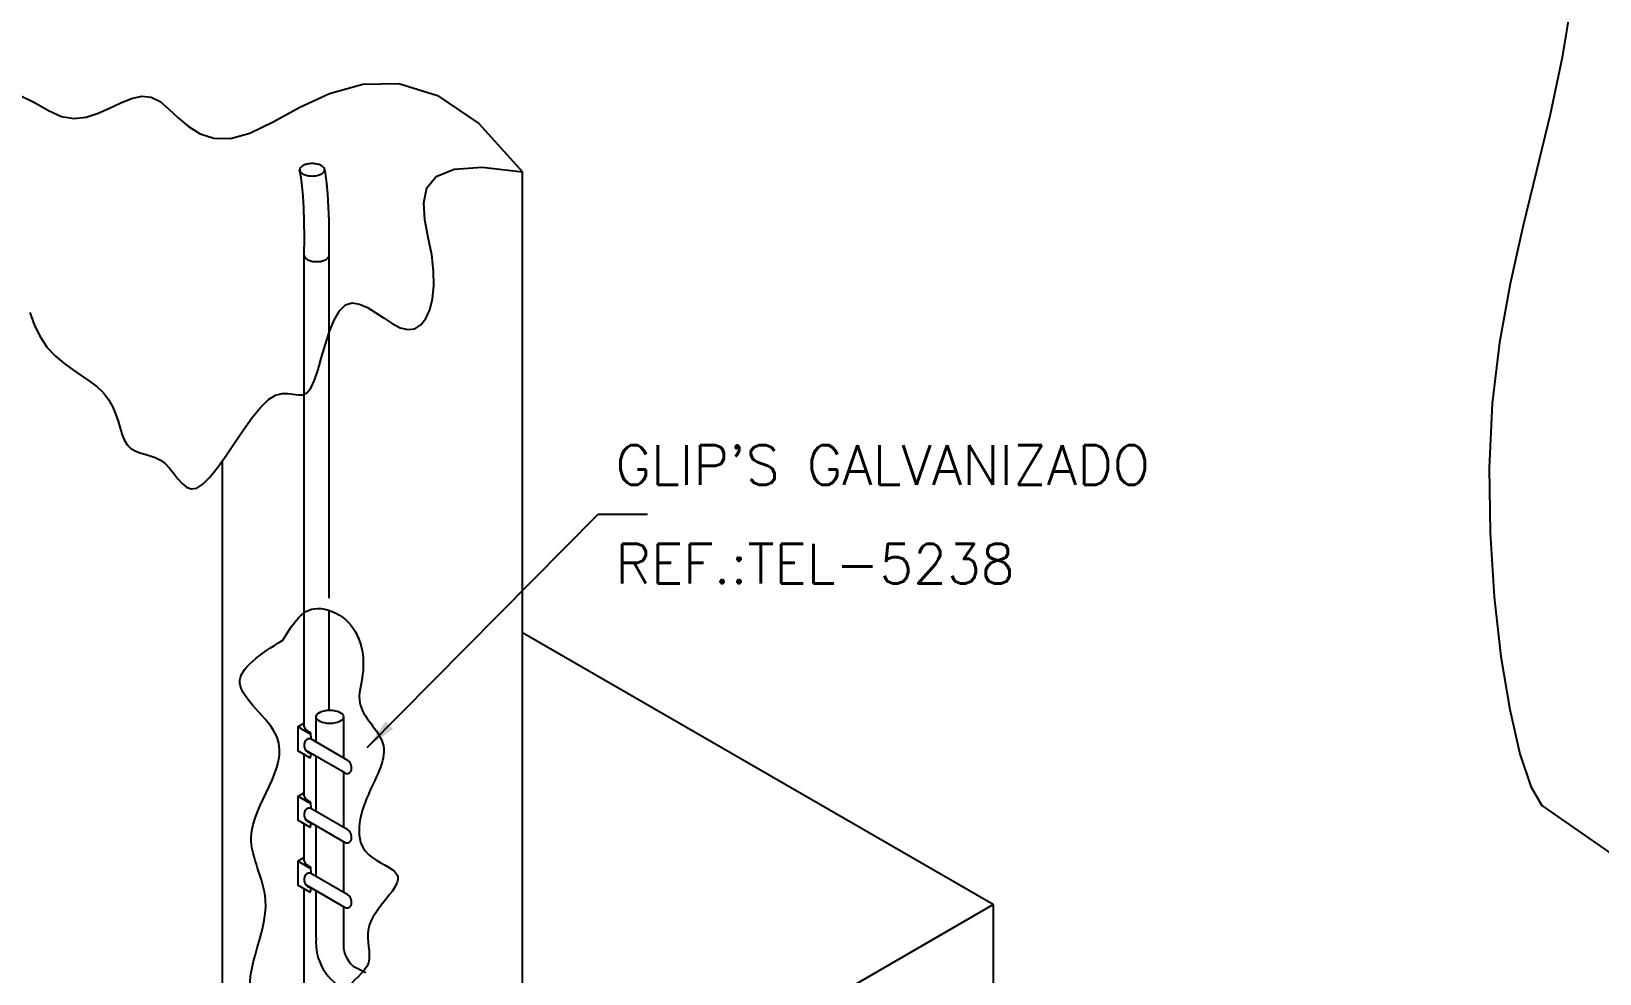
# Model space of a CAD drawing. Header units: millimetres. Extents: x -5770.7 to -5752, y -4439.8 to -4409.6.
# Drawn here: x -5764.38 to -5756.44, y -4427.61 to -4422.84 of the extents above; entities that cross this region are included whole.
import ezdxf

# ---------------------------------------------------------------- set-up
doc = ezdxf.new("R2010")
doc.units = ezdxf.units.MM
doc.header["$LTSCALE"] = 10
doc.linetypes.add('DASHEDX2', pattern=[1.5, 1, -0.5])
doc.layers.add('Termotécnica', color=7, linetype='Continuous')
doc.styles.add('r80', font='romans.shx')

msp = doc.modelspace()

# ---------------------------------------------------------------- linework, layer by layer
at = {"layer": 'Termotécnica', "color": 2}
for p, q in [((-5761.8935, -4427.8285), (-5761.8935, -4423.5516)), ((-5763.414, -4428.7063), (-5763.414, -4425.0134)), ((-5762.6821, -4426.468), (-5761.5107, -4425.2866)), ((-5761.5107, -4425.2866), (-5761.2607, -4425.2866)), ((-5759.5087, -4427.2639), (-5761.8935, -4425.887)), ((-5763.0328, -4426.3636), (-5763.0016, -4426.3453)), ((-5763.0328, -4426.3636), (-5763.0328, -4426.4848)), ((-5762.9724, -4426.3985), (-5763.0328, -4426.3636)), ((-5762.9678, -4426.3946), (-5762.9677, -4426.4248)), ((-5762.7787, -4426.534), (-5762.9677, -4426.4248)), ((-5762.972, -4426.5199), (-5763.0328, -4426.4848)), ((-5762.795, -4426.5971), (-5762.9914, -4426.4836)), ((-5762.9674, -4426.516), (-5762.9674, -4426.4975)), ((-5763.0328, -4426.7152), (-5763.0016, -4426.6968)), ((-5762.9724, -4426.75), (-5763.0328, -4426.7152)), ((-5763.0328, -4426.7152), (-5763.0328, -4426.8363)), ((-5762.9678, -4426.7461), (-5762.9677, -4426.7764)), ((-5762.7787, -4426.8855), (-5762.9677, -4426.7764)), ((-5762.972, -4426.8714), (-5763.0328, -4426.8363)), ((-5762.795, -4426.9486), (-5762.9914, -4426.8352)), ((-5762.9674, -4426.8675), (-5762.9674, -4426.849)), ((-5763.0328, -4427.0443), (-5763.0016, -4427.0259)), ((-5762.9724, -4427.0791), (-5763.0328, -4427.0443)), ((-5763.0328, -4427.0443), (-5763.0328, -4427.1654)), ((-5762.9678, -4427.0752), (-5762.9677, -4427.1055)), ((-5762.972, -4427.2005), (-5763.0328, -4427.1654)), ((-5762.795, -4427.2777), (-5762.9914, -4427.1643)), ((-5762.7787, -4427.2146), (-5762.9677, -4427.1055)), ((-5762.9674, -4427.1966), (-5762.9674, -4427.1781)), ((-5761.7229, -4428.5423), (-5759.5087, -4427.2639)), ((-5759.5087, -4427.2639), (-5759.5087, -4428.0243))]:
    msp.add_line(p, q, dxfattribs=at)
at = {"layer": 'Termotécnica', "color": 1, "linetype": 'DASHEDX2'}
for p, q in [((-5763.0016, -4423.9687), (-5763.0016, -4425.7873)), ((-5762.8758, -4423.9813), (-5762.8758, -4425.7106))]:
    msp.add_line(p, q, dxfattribs=at)
at = {"layer": 'Termotécnica', "color": 3}
for p, q in [((-5763.0016, -4425.7898), (-5763.0016, -4426.3628)), ((-5762.8758, -4425.7794), (-5762.8758, -4426.276)), ((-5762.9404, -4426.4406), (-5762.9404, -4426.3126)), ((-5762.8017, -4426.3126), (-5762.8017, -4426.5207)), ((-5763.0016, -4426.5028), (-5763.0016, -4426.7143)), ((-5762.9404, -4426.7921), (-5762.9404, -4426.5131)), ((-5762.8017, -4426.5932), (-5762.8017, -4426.8722)), ((-5763.0016, -4426.8543), (-5763.0016, -4427.0434)), ((-5762.9404, -4427.1212), (-5762.9404, -4426.8646)), ((-5762.8017, -4426.9447), (-5762.8017, -4427.2013)), ((-5763.0016, -4427.1834), (-5763.0016, -4427.8948)), ((-5762.9404, -4427.4325), (-5762.9404, -4427.1937)), ((-5762.8017, -4427.2738), (-5762.8017, -4427.4706)), ((-5762.7532, -4427.5751), (-5762.6883, -4427.6084))]:
    msp.add_line(p, q, dxfattribs=at)
at = {"layer": 'Termotécnica', "color": 2}
for points in [[(-5756.5774, -4422.6736), (-5756.6261, -4422.9725), (-5756.6876, -4423.2619), (-5756.7561, -4423.5464), (-5756.8255, -4423.8305), (-5756.8899, -4424.1188), (-5756.9435, -4424.4157), (-5756.9801, -4424.7259), (-5756.9955, -4425.051), (-5756.9913, -4425.3812), (-5756.9705, -4425.7039), (-5756.9364, -4426.0064), (-5756.892, -4426.276), (-5756.8405, -4426.5002), (-5756.7851, -4426.6662), (-5756.7288, -4426.7615)], [(-5764.4495, -4423.1601), (-5764.3673, -4423.2002), (-5764.2962, -4423.2413), (-5764.2311, -4423.2714), (-5764.1678, -4423.2815), (-5764.1057, -4423.2741), (-5764.0451, -4423.2548), (-5763.9863, -4423.2291), (-5763.9296, -4423.2026), (-5763.8754, -4423.1807), (-5763.824, -4423.1689), (-5763.7757, -4423.173), (-5763.7303, -4423.1961), (-5763.6856, -4423.2334), (-5763.6388, -4423.2777), (-5763.587, -4423.322), (-5763.5276, -4423.3591), (-5763.4578, -4423.3819), (-5763.3747, -4423.3835), (-5763.2756, -4423.3565), (-5763.1584, -4423.2985), (-5763.0234, -4423.2247), (-5762.8716, -4423.1547), (-5762.7039, -4423.1082), (-5762.5212, -4423.1049), (-5762.3247, -4423.1646), (-5762.1151, -4423.3069), (-5761.8935, -4423.5516)], [(-5764.3908, -4424.2641), (-5764.3665, -4424.3302), (-5764.3373, -4424.3899), (-5764.3021, -4424.441), (-5764.2621, -4424.4843), (-5764.2189, -4424.5213), (-5764.1744, -4424.5537), (-5764.1302, -4424.5832), (-5764.0881, -4424.6115), (-5764.0499, -4424.6401), (-5764.0173, -4424.6707), (-5763.9914, -4424.7045), (-5763.9715, -4424.7406), (-5763.956, -4424.7779), (-5763.9436, -4424.815), (-5763.9328, -4424.8506), (-5763.9223, -4424.8834), (-5763.9106, -4424.9123), (-5763.8963, -4424.9358), (-5763.8783, -4424.9533), (-5763.8571, -4424.9658), (-5763.8334, -4424.975), (-5763.808, -4424.9826), (-5763.7817, -4424.9902), (-5763.7552, -4424.9994), (-5763.7294, -4425.012), (-5763.705, -4425.0294), (-5763.6825, -4425.0527), (-5763.6614, -4425.0793), (-5763.6407, -4425.1062), (-5763.6196, -4425.1303), (-5763.5973, -4425.1483), (-5763.5727, -4425.1572), (-5763.5452, -4425.1537), (-5763.5138, -4425.1347), (-5763.4779, -4425.0984), (-5763.4383, -4425.0479), (-5763.3961, -4424.988), (-5763.3523, -4424.9232), (-5763.3079, -4424.8579), (-5763.264, -4424.7969), (-5763.2217, -4424.7447), (-5763.182, -4424.7058), (-5763.1457, -4424.6833), (-5763.1128, -4424.6742), (-5763.0828, -4424.6739), (-5763.0556, -4424.678), (-5763.0308, -4424.6819), (-5763.008, -4424.6811), (-5762.9869, -4424.6711), (-5762.9673, -4424.6473), (-5762.9487, -4424.6068), (-5762.9305, -4424.553), (-5762.9121, -4424.4907), (-5762.8927, -4424.425), (-5762.8716, -4424.3608), (-5762.8482, -4424.3029), (-5762.8218, -4424.2564), (-5762.7917, -4424.2262), (-5762.7574, -4424.2155), (-5762.7198, -4424.2215), (-5762.6796, -4424.2396), (-5762.638, -4424.2652), (-5762.5958, -4424.2937), (-5762.554, -4424.3205), (-5762.5136, -4424.3411), (-5762.4755, -4424.351), (-5762.4407, -4424.3464), (-5762.4099, -4424.3275), (-5762.384, -4424.2954), (-5762.3638, -4424.251), (-5762.3499, -4424.1956), (-5762.3432, -4424.13), (-5762.3445, -4424.0554), (-5762.3545, -4423.9727), (-5762.3722, -4423.8839), (-5762.389, -4423.794), (-5762.3947, -4423.7086), (-5762.3788, -4423.6335), (-5762.3312, -4423.5745), (-5762.2413, -4423.5373), (-5762.0988, -4423.5278), (-5761.8935, -4423.5516)], [(-5756.7288, -4426.7615), (-5756.208, -4427.1223)]]:
    msp.add_lwpolyline(points, dxfattribs=at)
msp.add_lwpolyline([(-5762.8974, -4423.5413, 0.174532), (-5762.9012, -4423.5307, 0.104234), (-5762.9157, -4423.5191, 0.065017), (-5762.9348, -4423.5125, 0.051167), (-5762.9602, -4423.5099, 0.051167), (-5762.9856, -4423.5125, 0.065017), (-5763.0046, -4423.5191, 0.104234), (-5763.0191, -4423.5307, 0.174532), (-5763.023, -4423.5413, 0.174532), (-5763.0191, -4423.552, 0.104234), (-5763.0046, -4423.5636, 0.065017), (-5762.9856, -4423.5702, 0.051167), (-5762.9602, -4423.5728, 0.051167), (-5762.9348, -4423.5702, 0.065017), (-5762.9157, -4423.5636, 0.104234), (-5762.9012, -4423.552, 0.174532)], format="xyb", close=True, dxfattribs=at)
at = {"layer": 'Termotécnica', "color": 3}
for points in [[(-5763.0003, -4423.9744), (-5762.9997, -4423.8823), (-5763.0003, -4423.8027), (-5763.0021, -4423.734), (-5763.0054, -4423.6749), (-5763.0101, -4423.6242), (-5763.0164, -4423.5804), (-5763.0241, -4423.5419), (-5763.0243, -4423.5413)], [(-5762.8747, -4423.9752), (-5762.8741, -4423.8822), (-5762.8747, -4423.8005), (-5762.8766, -4423.7288), (-5762.8801, -4423.6656), (-5762.8854, -4423.6095), (-5762.8925, -4423.5592), (-5762.8966, -4423.5389)]]:
    msp.add_lwpolyline(points, dxfattribs=at)
at = {"layer": 'Termotécnica', "color": 2}
msp.add_lwpolyline([(-5763.0003, -4423.9752, 0.174532), (-5762.9964, -4423.9859, 0.104234), (-5762.9819, -4423.9974, 0.065017), (-5762.9628, -4424.004, 0.051167), (-5762.9375, -4424.0066, 0.051167), (-5762.9121, -4424.004, 0.065017), (-5762.893, -4423.9974, 0.104234), (-5762.8785, -4423.9859, 0.174532), (-5762.8747, -4423.9752, 0.174532)], format="xyb", dxfattribs=at)
for centre, radius, start, end in [((-5762.9485, -4426.3361), 0.0594, 203.35823, 246.67985), ((-5762.9598, -4426.4565), 0.0417, 162.10209, 259.40875), ((-5762.9754, -4426.448), 0.0244, 71.57283, 169.8447), ((-5762.9718, -4426.3946), 0.00394, 260.90548, 94.1914), ((-5762.9714, -4426.516), 0.00394, 260.90548, 0), ((-5762.8091, -4426.572), 0.0487, 338.92752, 51.30791), ((-5762.7836, -4426.5758), 0.0242, 238.19877, 325.40805), ((-5762.9485, -4426.6877), 0.0594, 203.35823, 246.67985), ((-5762.9754, -4426.7995), 0.0244, 71.57283, 169.8447), ((-5762.9718, -4426.7461), 0.00394, 260.90548, 94.1914), ((-5762.9598, -4426.808), 0.0417, 162.10209, 259.40875), ((-5762.9714, -4426.8675), 0.00394, 260.90548, 0), ((-5762.8091, -4426.9235), 0.0487, 338.92752, 51.30791), ((-5762.7836, -4426.9273), 0.0242, 238.19877, 325.40805), ((-5762.9485, -4427.0168), 0.0594, 203.35823, 246.67985), ((-5762.9718, -4427.0752), 0.00394, 260.90548, 94.1914), ((-5762.9598, -4427.1371), 0.0417, 162.10209, 259.40875), ((-5762.9754, -4427.1286), 0.0244, 71.57283, 169.8447), ((-5762.9714, -4427.1966), 0.00394, 260.90548, 0), ((-5762.8091, -4427.2526), 0.0487, 338.92752, 51.30791), ((-5762.7836, -4427.2564), 0.0242, 238.19877, 325.40805)]:
    msp.add_arc(centre, radius, start, end, dxfattribs=at)
at = {"layer": 'Termotécnica', "color": 3}
for centre, radius, start, end in [((-5762.6725, -4427.4545), 0.2688, 175.29712, 245.77223), ((-5762.659, -4427.4679), 0.1427, 181.08341, 228.69899)]:
    msp.add_arc(centre, radius, start, end, dxfattribs=at)
msp.add_ellipse((-5762.8711, -4426.3126), major_axis=(-0.0694, 0), ratio=0.485279, dxfattribs=at)
at = {"layer": 'Termotécnica', "color": 2}
msp.add_spline([(-5763.1094, -4425.9242), (-5762.9503, -4425.765), (-5762.8056, -4425.8084), (-5762.7043, -4426.0978), (-5762.7188, -4426.2425), (-5762.603, -4426.445), (-5762.6754, -4426.7054), (-5762.6754, -4427.0092), (-5762.5307, -4427.1105), (-5762.6754, -4427.3854), (-5762.6754, -4427.559), (-5762.7911, -4427.7037), (-5762.849, -4427.8484), (-5763.0371, -4427.8918), (-5763.2541, -4427.7616), (-5763.1962, -4427.2407), (-5763.2686, -4426.9224), (-5763.1383, -4426.4161), (-5763.3264, -4426.1412), (-5763.1091, -4425.9242)], degree=3, dxfattribs=at)
msp.add_solid([(-5762.5501, -4426.3741), (-5762.5876, -4426.3364), (-5762.6821, -4426.468)], dxfattribs=at)

# ---------------------------------------------------------------- texts
at = {"layer": 'Termotécnica', "color": 2, "style": 'r80'}
for s, p in [("GLIP'S GALVANIZADO", (-5761.4229, -4425.1366)), ('REF.:TEL-5238', (-5761.423, -4425.6367))]:
    msp.add_text(s, height=0.2, dxfattribs=at).set_placement(p)

doc.saveas('drawing.dxf')
